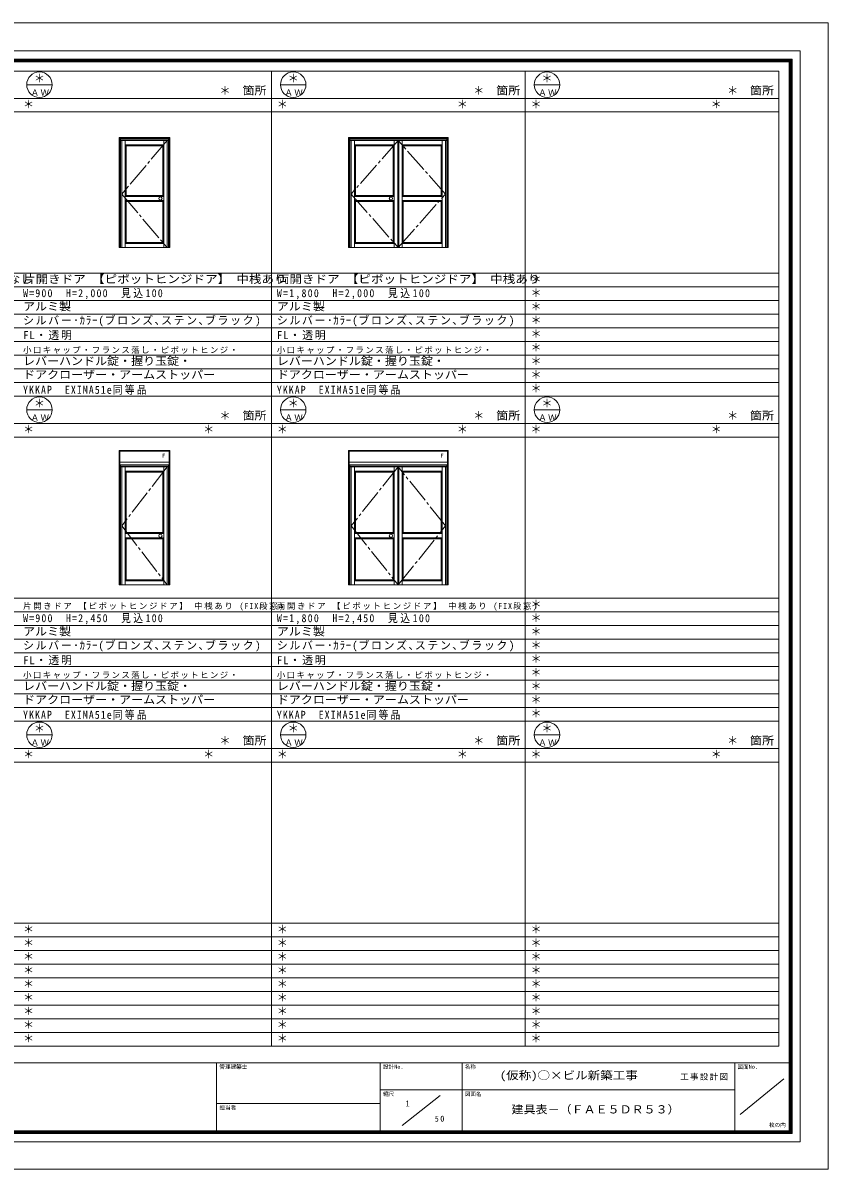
# Model space of a CAD drawing. Units: millimetres, scale not verified. Extents: x -14850 to 14850, y -10500 to 10500.
# Drawn here: x 97 to 14850, y -10500 to 10500 of the extents above; entities that cross this region are included whole.
import ezdxf
from ezdxf.enums import TextEntityAlignment as Align

# ---------------------------------------------------------------- set-up
doc = ezdxf.new("R2010")
doc.units = ezdxf.units.MM
doc.header["$LTSCALE"] = 50
doc.linetypes.add('CHAIN2', pattern=[12, 9, -1, 1, -1])
doc.layers.add('0-0_0', color=7, linetype='Continuous')
for name, color, linetype, lineweight in [('0-1_USER1', 7, 'Continuous', 9), ('0-2_YKK_ZWAK', 4, 'Continuous', 9), ('0-3_YKK_11', 3, 'Continuous', 9)]:
    doc.layers.add(name, color=color, linetype=linetype, lineweight=lineweight)
doc.styles.add('ＭＳ ゴシック', font='')
doc.styles.get('ＭＳ ゴシック').set_extended_font_data('MS Gothic')

msp = doc.modelspace()

# ---------------------------------------------------------------- linework, layer by layer
at = {"layer": '0-1_USER1'}
for p, q in [((-14850, 10500), (14850, 10500)), ((14850, -10500), (14850, 10500)), ((-14340.23, 9987.41), (14340.79, 9987.41)), ((14340.79, -9999.25), (14340.79, 9987.41)), ((-14190.23, 9837.97), (14190.23, 9837.97)), ((-14177.82, 9825.57), (14177.82, 9825.57)), ((-14164.85, 9812.59), (14165.42, 9812.59)), ((-14152.44, 9799.62), (14152.45, 9799.62)), ((-14140.04, 9787.22), (14140.04, 9787.22)), ((14140.04, -9799.06), (14140.04, 9787.22)), ((14152.45, -9812.03), (14152.45, 9799.62)), ((14165.42, -9825), (14165.42, 9812.59)), ((14177.82, -9837.41), (14177.82, 9825.57)), ((14190.23, -9849.81), (14190.23, 9837.97)), ((-13949.96, 9617.94), (13950.04, 9617.94)), ((4650.04, -8247.06), (4650.04, 9617.94)), ((9300.04, -8247.06), (9300.04, 9617.94)), ((13950.04, -8247.06), (13950.04, 9617.94)), ((166.71, 9367.94), (633.37, 9367.94)), ((4816.7, 9367.94), (5283.37, 9367.94)), ((9466.7, 9367.94), (9933.37, 9367.94)), ((-13949.96, 9117.94), (13950.04, 9117.94)), ((-13949.96, 8867.94), (13950.04, 8867.94)), ((-13949.96, 5912.94), (13950.04, 5912.94)), ((-13949.96, 5662.94), (13950.04, 5662.94)), ((-13949.96, 5412.94), (13950.04, 5412.94)), ((-13949.96, 5162.94), (13950.04, 5162.94)), ((-13949.96, 4912.94), (13950.04, 4912.94)), ((-13949.96, 4662.94), (13950.04, 4662.94)), ((-9299.96, 4412.94), (13950.04, 4412.94)), ((-9299.96, 4162.94), (13950.04, 4162.94)), ((-13949.96, 3912.94), (13950.04, 3912.94)), ((-13949.96, 3662.94), (13950.04, 3662.94)), ((166.71, 3412.94), (633.37, 3412.94)), ((166.71, 3412.94), (633.37, 3412.94)), ((4816.7, 3412.94), (5283.37, 3412.94)), ((9466.7, 3412.94), (9933.37, 3412.94)), ((-13949.96, 3162.94), (13950.04, 3162.94)), ((-13949.96, 2912.94), (13950.04, 2912.94)), ((-13949.96, -42.06), (13950.04, -42.06)), ((-13949.96, -292.06), (13950.04, -292.06)), ((-13949.96, -542.06), (13950.04, -542.06)), ((-13949.96, -792.06), (13950.04, -792.06)), ((-13949.96, -1042.06), (13950.04, -1042.06)), ((-13949.96, -1292.06), (13950.04, -1292.06)), ((-9299.96, -1542.06), (13950.04, -1542.06)), ((-9299.96, -1792.06), (13950.04, -1792.06)), ((-13949.96, -2042.06), (13950.04, -2042.06)), ((-13949.96, -2292.06), (13950.04, -2292.06)), ((166.71, -2542.06), (633.37, -2542.06)), ((4816.7, -2542.06), (5283.37, -2542.06)), ((9466.7, -2542.06), (9933.37, -2542.06)), ((-13949.96, -2792.06), (13950.04, -2792.06)), ((-13949.96, -3042.06), (13950.04, -3042.06)), ((-13949.96, -5997.06), (13950.04, -5997.06)), ((-13949.96, -6247.06), (13950.04, -6247.06)), ((-13949.96, -6497.06), (13950.04, -6497.06)), ((-13949.96, -6747.06), (13950.04, -6747.06)), ((-13949.96, -6997.06), (13950.04, -6997.06)), ((-13949.96, -7247.06), (13950.04, -7247.06)), ((-9299.96, -7497.06), (13950.04, -7497.06)), ((-9299.96, -7747.06), (13950.04, -7747.06)), ((-13949.96, -7997.06), (13950.04, -7997.06)), ((-13949.96, -8247.06), (13950.04, -8247.06)), ((-14190.23, -8550.56), (14190.23, -8550.56)), ((3646.81, -8550.56), (3646.81, -9849.81)), ((6644.55, -8550.56), (6644.55, -9849.81)), ((8143.42, -8550.56), (8143.42, -9849.81)), ((13140.79, -8550.56), (13140.79, -9849.81)), ((14040.23, -8848.87), (13240.6, -9498.5)), ((6644.55, -9049.62), (13140.79, -9049.62)), ((7744.17, -9148.87), (7043.8, -9699.25)), ((6644.55, -9299.44), (3646.81, -9299.44)), ((14190.23, -9849.81), (-14190.23, -9849.81)), ((14177.82, -9837.41), (-14177.82, -9837.41)), ((14165.42, -9825), (-14164.85, -9825)), ((14152.45, -9812.03), (-14152.44, -9812.03)), ((14140.04, -9799.06), (-14140.04, -9799.06)), ((14340.79, -9999.25), (-14340.23, -9999.25)), ((-14850, -10500), (14850, -10500))]:
    msp.add_line(p, q, dxfattribs=at)
for centre in [(400.04, 9367.94), (5050.04, 9367.94), (9700.04, 9367.94), (400.04, 3412.94), (5050.04, 3412.94), (9700.04, 3412.94), (400.04, -2542.06), (5050.04, -2542.06), (9700.04, -2542.06)]:
    msp.add_circle(centre, 233.33, dxfattribs=at)
at = {"layer": '0-2_YKK_ZWAK'}
for p, q in [((2790.04, 8397.94), (1860.04, 8397.94)), ((1860.04, 6382.94), (1860.04, 8397.94)), ((1875.03, 6382.94), (1875.03, 8397.94)), ((2775.03, 8382.94), (1875.03, 8382.94)), ((1888.03, 6382.94), (1888.03, 8382.94)), ((2762.03, 8358.94), (1888.03, 8358.94)), ((2762.03, 8345.94), (1888.03, 8345.94)), ((1910.03, 6382.94), (1910.03, 8345.94)), ((1972.03, 6382.94), (1972.03, 8345.94)), ((2678.03, 8267.94), (1972.03, 8267.94)), ((2678.03, 8249.94), (1972.03, 8249.94)), ((1990.03, 8249.94), (1990.03, 7340.44)), ((2660.03, 7340.44), (2660.03, 8249.94)), ((2678.03, 8345.94), (2678.03, 6382.94)), ((2740.03, 6382.94), (2740.03, 8345.94)), ((2762.03, 6382.94), (2762.03, 8382.94)), ((2775.03, 6382.94), (2775.03, 8397.94)), ((2790.04, 6382.94), (2790.04, 8397.94)), ((7890.04, 8397.94), (6060.04, 8397.94)), ((6060.04, 6382.94), (6060.04, 8397.94)), ((6075.03, 6382.94), (6075.03, 8397.94)), ((7875.03, 8382.94), (6075.03, 8382.94)), ((6088.03, 6382.94), (6088.03, 8382.94)), ((7862.03, 8358.94), (6088.03, 8358.94)), ((7862.03, 8345.94), (6088.03, 8345.94)), ((6110.03, 6382.94), (6110.03, 8345.94)), ((6172.03, 6382.94), (6172.03, 8345.94)), ((6902.03, 8267.94), (6172.03, 8267.94)), ((6902.03, 8249.94), (6172.03, 8249.94)), ((6190.03, 8249.94), (6190.03, 7340.44)), ((6884.03, 7340.44), (6884.03, 8249.94)), ((6902.03, 8345.94), (6902.03, 6382.94)), ((6966.03, 8345.94), (6966.03, 6382.94)), ((6984.66, 8345.94), (6984.66, 6382.94)), ((7048.03, 8345.94), (7048.03, 6382.94)), ((7048.03, 8267.94), (7778.03, 8267.94)), ((7048.03, 8249.94), (7778.03, 8249.94)), ((7066.03, 7340.44), (7066.03, 8249.94)), ((7760.03, 8249.94), (7760.03, 7340.44)), ((7778.03, 6382.94), (7778.03, 8345.94)), ((7840.03, 6382.94), (7840.03, 8345.94)), ((7862.03, 6382.94), (7862.03, 8382.94)), ((7875.03, 6382.94), (7875.03, 8397.94)), ((7890.04, 6382.94), (7890.04, 8397.94)), ((2678.03, 7340.44), (1972.03, 7340.44)), ((2678.03, 7322.44), (1972.03, 7322.44)), ((2678.03, 7243.44), (1972.03, 7243.44)), ((2678.03, 7225.44), (1972.03, 7225.44)), ((1990.03, 7225.44), (1990.03, 6475.94)), ((2660.03, 6475.94), (2660.03, 7225.44)), ((6172.03, 7340.44), (6902.03, 7340.44)), ((6172.03, 7322.44), (6902.03, 7322.44)), ((6172.03, 7243.44), (6902.03, 7243.44)), ((6172.03, 7225.44), (6902.03, 7225.44)), ((6190.03, 7225.44), (6190.03, 6475.94)), ((6884.03, 6475.94), (6884.03, 7225.44)), ((7048.03, 7340.44), (7778.03, 7340.44)), ((7048.03, 7322.44), (7778.03, 7322.44)), ((7048.03, 7243.44), (7778.03, 7243.44)), ((7048.03, 7225.44), (7778.03, 7225.44)), ((7066.03, 6475.94), (7066.03, 7225.44)), ((7760.03, 7225.44), (7760.03, 6475.94)), ((1860.04, 6382.94), (2790.04, 6382.94)), ((1972.03, 6475.94), (2678.03, 6475.94)), ((1972.03, 6457.94), (2678.03, 6457.94)), ((6060.04, 6382.94), (7890.04, 6382.94)), ((6172.03, 6475.94), (6902.03, 6475.94)), ((6172.03, 6457.94), (6902.03, 6457.94)), ((7778.03, 6475.94), (7048.03, 6475.94)), ((7778.03, 6457.94), (7048.03, 6457.94)), ((2790.04, 2667.94), (1860.04, 2667.94)), ((1860.04, 202.94), (1860.04, 2667.94)), ((1875.03, 202.94), (1875.03, 2667.94)), ((2775.03, 2652.94), (1875.03, 2652.94)), ((2775.03, 202.94), (2775.03, 2667.94)), ((2790.04, 202.94), (2790.04, 2667.94)), ((7890.04, 2667.94), (6060.04, 2667.94)), ((6060.04, 202.94), (6060.04, 2667.94)), ((6075.03, 202.94), (6075.03, 2667.94)), ((7875.03, 2652.94), (6075.03, 2652.94)), ((7875.03, 202.94), (7875.03, 2667.94)), ((7890.04, 202.94), (7890.04, 2667.94)), ((2775.03, 2452.94), (1875.03, 2452.94)), ((2775.03, 2402.94), (1875.03, 2402.94)), ((1888.03, 202.94), (1888.03, 2402.94)), ((2762.03, 2378.94), (1888.03, 2378.94)), ((2762.03, 2365.94), (1888.03, 2365.94)), ((1910.03, 202.94), (1910.03, 2365.94)), ((1972.03, 202.94), (1972.03, 2365.94)), ((2678.03, 2365.94), (2678.03, 202.94)), ((2740.03, 202.94), (2740.03, 2365.94)), ((2762.03, 202.94), (2762.03, 2402.94)), ((7875.03, 2452.94), (6075.03, 2452.94)), ((7875.03, 2402.94), (6075.03, 2402.94)), ((6088.03, 202.94), (6088.03, 2402.94)), ((7862.03, 2378.94), (6088.03, 2378.94)), ((7862.03, 2365.94), (6088.03, 2365.94)), ((6110.03, 202.94), (6110.03, 2365.94)), ((6172.03, 202.94), (6172.03, 2365.94)), ((6902.03, 2365.94), (6902.03, 202.94)), ((6966.03, 2365.94), (6966.03, 202.94)), ((6984.66, 2365.94), (6984.66, 202.94)), ((7048.03, 2365.94), (7048.03, 202.94)), ((7778.03, 202.94), (7778.03, 2365.94)), ((7840.03, 202.94), (7840.03, 2365.94)), ((7862.03, 202.94), (7862.03, 2402.94)), ((2678.03, 2287.94), (1972.03, 2287.94)), ((2678.03, 2269.94), (1972.03, 2269.94)), ((1990.03, 2269.94), (1990.03, 1160.44)), ((2660.03, 1160.44), (2660.03, 2269.94)), ((6902.03, 2287.94), (6172.03, 2287.94)), ((6902.03, 2269.94), (6172.03, 2269.94)), ((6190.03, 2269.94), (6190.03, 1160.44)), ((6884.03, 1160.44), (6884.03, 2269.94)), ((7048.03, 2287.94), (7778.03, 2287.94)), ((7048.03, 2269.94), (7778.03, 2269.94)), ((7066.03, 1160.44), (7066.03, 2269.94)), ((7760.03, 2269.94), (7760.03, 1160.44)), ((2678.03, 1160.44), (1972.03, 1160.44)), ((2678.03, 1142.44), (1972.03, 1142.44)), ((2678.03, 1063.44), (1972.03, 1063.44)), ((6172.03, 1160.44), (6902.03, 1160.44)), ((6172.03, 1142.44), (6902.03, 1142.44)), ((6172.03, 1063.44), (6902.03, 1063.44)), ((7048.03, 1160.44), (7778.03, 1160.44)), ((7048.03, 1142.44), (7778.03, 1142.44)), ((7048.03, 1063.44), (7778.03, 1063.44)), ((2678.03, 1045.44), (1972.03, 1045.44)), ((1990.03, 1045.44), (1990.03, 295.94)), ((2660.03, 295.94), (2660.03, 1045.44)), ((6172.03, 1045.44), (6902.03, 1045.44)), ((6190.03, 1045.44), (6190.03, 295.94)), ((6884.03, 295.94), (6884.03, 1045.44)), ((7048.03, 1045.44), (7778.03, 1045.44)), ((7066.03, 295.94), (7066.03, 1045.44)), ((7760.03, 1045.44), (7760.03, 295.94)), ((1972.03, 295.94), (2678.03, 295.94)), ((1972.03, 277.94), (2678.03, 277.94)), ((6172.03, 295.94), (6902.03, 295.94)), ((6172.03, 277.94), (6902.03, 277.94)), ((7778.03, 295.94), (7048.03, 295.94)), ((7778.03, 277.94), (7048.03, 277.94)), ((1860.04, 202.94), (2790.04, 202.94)), ((6060.04, 202.94), (7890.04, 202.94))]:
    msp.add_line(p, q, dxfattribs=at)
at = {"layer": '0-2_YKK_ZWAK', "linetype": 'CHAIN2'}
for p, q in [((2740.03, 8345.94), (1910.03, 7364.44)), ((6975.03, 8345.94), (6110.03, 7364.44)), ((7840.03, 7364.44), (6975.03, 8345.94)), ((1910.03, 7364.44), (2740.03, 6382.94)), ((2740.03, 2365.94), (1910.03, 1284.44)), ((6975.03, 2365.94), (6110.03, 1284.44)), ((7840.03, 1284.44), (6975.03, 2365.94)), ((1910.03, 1284.44), (2740.03, 202.94))]:
    msp.add_line(p, q, dxfattribs=at)
for points in [[(6110.03, 7364.44), (6975.04, 6382.94), (7840.03, 7364.44)], [(6110.03, 1284.44), (6975.04, 202.94), (7840.03, 1284.44)]]:
    msp.add_lwpolyline(points, dxfattribs=at)
at = {"layer": '0-3_YKK_11'}
for centre in [(2616.5, 7282.94), (6840.5, 7282.94), (2616.5, 1102.94), (6840.5, 1102.94)]:
    msp.add_circle(centre, 30, dxfattribs=at)

# ---------------------------------------------------------------- texts
at = {"layer": '0-0_0', "style": 'ＭＳ ゴシック'}
for p in [(300.04, 9367.94), (4950.04, 9367.94), (9600.04, 9367.94), (3700.04, 9142.94), (8350.04, 9142.94), (13000.04, 9142.94), (100.04, 8892.94), (4750.04, 8892.94), (8050.04, 8892.94), (9400.04, 8892.94), (12700.04, 8892.94), (9400.04, 5687.94), (9400.04, 5437.94), (9400.04, 5187.94), (9400.04, 4937.94), (9400.04, 4687.94), (9400.04, 4437.94), (9400.04, 4187.94), (9400.04, 3937.94), (9400.04, 3687.94), (300.04, 3412.94), (300.04, 3412.94), (4950.04, 3412.94), (9600.04, 3412.94), (3700.04, 3187.94), (8350.04, 3187.94), (13000.04, 3187.94), (100.04, 2937.94), (3400.04, 2937.94), (4750.04, 2937.94), (8050.04, 2937.94), (9400.04, 2937.94), (12700.04, 2937.94), (9400.04, -267.06), (9400.04, -517.06), (9400.04, -767.06), (9400.04, -1017.06), (9400.04, -1267.06), (9400.04, -1517.06), (9400.04, -1767.06), (9400.04, -2017.06), (9400.04, -2267.06), (300.04, -2542.06), (4950.04, -2542.06), (9600.04, -2542.06), (3700.04, -2767.06), (8350.04, -2767.06), (13000.04, -2767.06), (100.04, -3017.06), (3400.04, -3017.06), (4750.04, -3017.06), (8050.04, -3017.06), (9400.04, -3017.06), (12700.04, -3017.06), (100.04, -6222.06), (4750.04, -6222.06), (9400.04, -6222.06), (100.04, -6472.06), (4750.04, -6472.06), (9400.04, -6472.06), (100.04, -6722.06), (4750.04, -6722.06), (9400.04, -6722.06), (100.04, -6972.06), (4750.04, -6972.06), (9400.04, -6972.06), (100.04, -7222.06), (4750.04, -7222.06), (9400.04, -7222.06), (100.04, -7472.06), (4750.04, -7472.06), (9400.04, -7472.06), (100.04, -7722.06), (4750.04, -7722.06), (9400.04, -7722.06), (100.04, -7972.06), (4750.04, -7972.06), (9400.04, -7972.06), (100.04, -8222.06), (4750.04, -8222.06), (9400.04, -8222.06)]:
    msp.add_text('＊', height=146.6, dxfattribs=at).set_placement(p, align=Align.BOTTOM_LEFT)
for s, width, p in [('両開きドア 【ピボットヒンジドア】 中桟なし', 1.15, (-4549.96, 5687.94)), ('片開きドア 【ピボットヒンジドア】 中桟あり', 1.15, (100.04, 5687.94)), ('両開きドア 【ピボットヒンジドア】 中桟あり', 1.15, (4750.04, 5687.94)), ('アルミ製', 1.1, (100.04, 5187.94)), ('アルミ製', 1.1, (4750.04, 5187.94)), ('レバーハンドル錠・握り玉錠・', 1.1, (100.04, 4187.94)), ('レバーハンドル錠・握り玉錠・', 1.1, (4750.04, 4187.94)), ('ドアクローザー・アームストッパー', 1.1, (100.04, 3937.94)), ('ドアクローザー・アームストッパー', 1.1, (4750.04, 3937.94)), ('アルミ製', 1.1, (100.04, -767.06)), ('アルミ製', 1.1, (4750.04, -767.06)), ('レバーハンドル錠・握り玉錠・', 1.1, (100.04, -1767.06)), ('レバーハンドル錠・握り玉錠・', 1.1, (4750.04, -1767.06)), ('ドアクローザー・アームストッパー', 1.1, (100.04, -2017.06)), ('ドアクローザー・アームストッパー', 1.1, (4750.04, -2017.06))]:
    msp.add_text(s, height=146.6, dxfattribs=dict(at, width=width)).set_placement(p, align=Align.BOTTOM_LEFT)
at = {"layer": '0-0_0', "attachment_point": 7, "style": 'ＭＳ ゴシック'}
for s, insert, char_height in [('\\T1.25;\\W0.9;W=900\\~\\~H=2,000\\~\\~見込100', (100.04, 5437.94), 146.6), ('\\T1.26;\\W0.9;W=1,800\\~\\~H=2,000\\~\\~見込100', (4750.04, 5437.94), 146.6), ('\\T1.15;シルバー･ｶﾗｰ(ブロンズ､ステン､ブラック)', (100.04, 4937.94), 146.6), ('\\T1.15;シルバー･ｶﾗｰ(ブロンズ､ステン､ブラック)', (4750.04, 4937.94), 146.6), ('\\T1.16;FL・透明', (100.04, 4687.94), 146.6), ('\\T1.16;FL・透明', (4750.04, 4687.94), 146.6), ('\\T1.17;小口キャップ・フランス落し・ピボットヒンジ・', (100.04, 4437.94), 110), ('\\T1.17;小口キャップ・フランス落し・ピボットヒンジ・', (4750.04, 4437.94), 110), ('\\T1.22;\\W0.9;YKKAP\u3000EXIMA51e同等品', (100.04, 3687.94), 146.6), ('\\T1.22;\\W0.9;YKKAP\u3000EXIMA51e同等品', (4750.04, 3687.94), 146.6), ('\\T1.2;片開きドア\\~【ピボットヒンジドア】\\~中桟あり\\~(FIX段窓)', (100.04, -267.06), 110), ('\\T1.2;両開きドア\\~【ピボットヒンジドア】\\~中桟あり\\~(FIX段窓)', (4750.04, -267.06), 110), ('\\T1.25;\\W0.9;W=900\\~\\~H=2,450\\~\\~見込100', (100.04, -517.06), 146.6), ('\\T1.26;\\W0.9;W=1,800\\~\\~H=2,450\\~\\~見込100', (4750.04, -517.06), 146.6), ('\\T1.15;シルバー･ｶﾗｰ(ブロンズ､ステン､ブラック)', (100.04, -1017.06), 146.6), ('\\T1.15;シルバー･ｶﾗｰ(ブロンズ､ステン､ブラック)', (4750.04, -1017.06), 146.6), ('\\T1.16;FL・透明', (100.04, -1267.06), 146.6), ('\\T1.16;FL・透明', (4750.04, -1267.06), 146.6), ('\\T1.17;小口キャップ・フランス落し・ピボットヒンジ・', (100.04, -1517.06), 110), ('\\T1.17;小口キャップ・フランス落し・ピボットヒンジ・', (4750.04, -1517.06), 110), ('\\T1.22;\\W0.9;YKKAP\u3000EXIMA51e同等品', (100.04, -2267.06), 146.6), ('\\T1.22;\\W0.9;YKKAP\u3000EXIMA51e同等品', (4750.04, -2267.06), 146.6)]:
    msp.add_mtext(s, dxfattribs=dict(at, insert=insert, char_height=char_height))
at = {"layer": '0-1_USER1', "style": 'ＭＳ ゴシック'}
for s, width, p in [('箇所', 1.1, (4120.04, 9142.94)), ('箇所', 1.1, (8770.04, 9142.94)), ('箇所', 1.1, (13420.04, 9142.94)), ('箇所', 1.1, (4120.04, 3187.94)), ('箇所', 1.1, (8770.04, 3187.94)), ('箇所', 1.1, (13420.04, 3187.94)), ('箇所', 1.1, (4120.04, -2767.06)), ('箇所', 1.1, (8770.04, -2767.06)), ('箇所', 1.1, (13420.04, -2767.06)), ('(仮称)○×ビル新築工事', 1.15, (8836.76, -8899.62)), ('建具表－（ＦＡＥ５ＤＲ５３）', 1.1, (9050.09, -9524.62))]:
    msp.add_text(s, height=146.6, dxfattribs=dict(at, width=width)).set_placement(p, align=Align.BOTTOM_LEFT)
at = {"layer": '0-1_USER1', "color": 4, "style": 'ＭＳ ゴシック'}
for s, p in [('管理建築士', (3696.81, -8683.68)), ('設計No.', (6694.55, -8683.68)), ('名称', (8193.42, -8683.68)), ('図面No.', (13190.79, -8683.68)), ('縮尺', (6694.55, -9182.74)), ('図面名', (8193.42, -9182.74)), ('担当者', (3696.81, -9432.56)), ('枚の内', (13767.38, -9748.88))]:
    msp.add_text(s, height=73.31, dxfattribs=at).set_placement(p, align=Align.BOTTOM_LEFT)
at = {"layer": '0-1_USER1', "style": 'ＭＳ ゴシック'}
msp.add_text('1', height=110, dxfattribs=at).set_placement((7106.95, -9386.28), align=Align.BOTTOM_LEFT)
at = {"layer": '0-1_USER1', "char_height": 110, "attachment_point": 7, "style": 'ＭＳ ゴシック'}
for s, insert in [('\\T1.17;ＡＷ', (240.04, 9167.94)), ('\\T1.17;ＡＷ', (4890.04, 9167.94)), ('\\T1.17;ＡＷ', (9540.04, 9167.94)), ('\\T1.17;ＡＷ', (240.04, 3212.94)), ('\\T1.17;ＡＷ', (4890.04, 3212.94)), ('\\T1.17;ＡＷ', (9540.04, 3212.94)), ('\\T1.17;ＡＷ', (240.04, -2742.06)), ('\\T1.17;ＡＷ', (4890.04, -2742.06)), ('\\T1.17;ＡＷ', (9540.04, -2742.06)), ('\\T1.17;工事設計図', (12140.79, -8874.62)), ('\\T1.36;\\W0.9;50', (7643.84, -9633.46))]:
    msp.add_mtext(s, dxfattribs=dict(at, insert=insert))
at = {"layer": '0-2_YKK_ZWAK', "style": 'ＭＳ ゴシック'}
for p in [(2647.19, 2509.84), (7747.19, 2509.84)]:
    msp.add_text('F', height=73.31, dxfattribs=at).set_placement(p, align=Align.BOTTOM_LEFT)

doc.saveas('drawing.dxf')
